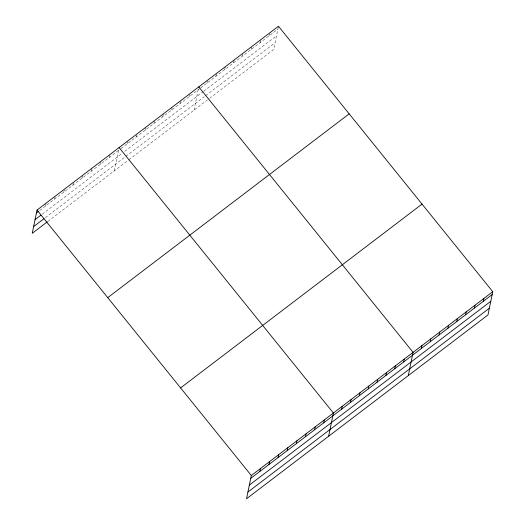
<?xml version="1.0" encoding="UTF-8"?>
<svg xmlns="http://www.w3.org/2000/svg" width="525" height="525" viewBox="0 0 525 525"><rect width="100%" height="100%" fill="white"/><g stroke="black" fill="none" stroke-linecap="round" stroke-linejoin="round"><path stroke-width="0.39" stroke-dasharray="2.62 1.97" d="M45.55 205.99L46.141 203.116M54.672 199.047L55.112 196.888M63.794 192.104L64.385 189.23M72.916 185.161L73.507 182.287M82.038 178.218L82.478 176.059M91.153 171.275L91.744 168.394M100.275 164.332L100.721 162.173M109.397 157.388L109.987 154.507M114.338 170.809L118.958 148.286M127.372 143.699L127.962 140.825M136.224 136.959L136.664 134.807M145.077 130.22L145.517 128.067M153.93 123.48L154.37 121.328M162.783 116.747L163.373 113.866M171.636 110.007L172.075 107.848M180.488 103.268L180.928 101.108M189.341 96.528L189.781 94.369M194.014 110.152L198.785 86.907M207.047 83.048L207.487 80.889M215.9 76.309L216.49 73.428M224.752 69.569L225.343 66.688M233.605 62.829L234.196 59.948M242.458 56.09L242.898 53.931M251.311 49.35L251.902 46.469M260.164 42.61L260.754 39.729M269.017 35.871L269.607 32.99M278.309 26.972L273.689 49.494L207.926 99.56M39.69 210.459L120.415 148.995M121.045 148.516L200.091 88.338M200.721 87.859L277.869 29.131M42.217 214.2L122.2 153.313M124.727 151.384L203.136 91.691M203.772 91.212L276.485 35.851M45.353 217.652L124.569 157.349M125.836 156.384L204.245 96.692M205.511 95.727L275.067 42.774M47.887 221.399L128.251 160.217M128.881 159.738L207.29 100.045"/><path stroke-width="0.79" d="M492.752 291.697L251.311 475.506L246.54 498.75L487.981 314.941L492.752 291.697L278.46 26.25L37.019 210.059L32.248 233.303L47.23 221.898M259.842 471.437L260.433 468.562M268.964 464.494L269.555 461.619M278.086 457.551L278.677 454.676M287.208 450.608L287.798 447.727M296.33 443.664L296.92 440.783M305.452 436.721L306.042 433.84M314.567 429.778L315.158 426.897M323.689 422.828L324.279 419.954M328.63 436.255L333.401 413.011L119.109 147.564M341.663 409.146L342.254 406.271M350.516 402.406L351.107 399.532M359.369 395.666L359.96 392.792M368.222 388.927L368.812 386.052M377.075 382.187L377.665 379.312M385.928 375.447L386.518 372.573M394.78 368.708L395.371 365.833M403.633 361.968L404.224 359.093M408.306 375.598L413.077 352.354L198.785 86.907M421.339 348.488L421.929 345.614M430.192 341.749L430.782 338.874M439.044 335.009L439.635 332.135M447.897 328.269L448.488 325.395M456.75 321.53L457.341 318.655M465.603 314.79L466.193 311.916M474.456 308.05L475.046 305.176M483.308 301.311L483.899 298.436M36.428 212.94L38.384 211.45M35.05 219.66L40.911 215.191M33.626 226.583L44.054 218.649M107.737 297.655L349.178 113.846M180.6 387.909L422.034 204.1M250.72 478.38L492.161 294.571M249.342 485.107L490.783 301.298M247.925 492.03L489.359 308.221M37.019 210.059L251.311 475.506"/></g></svg>
